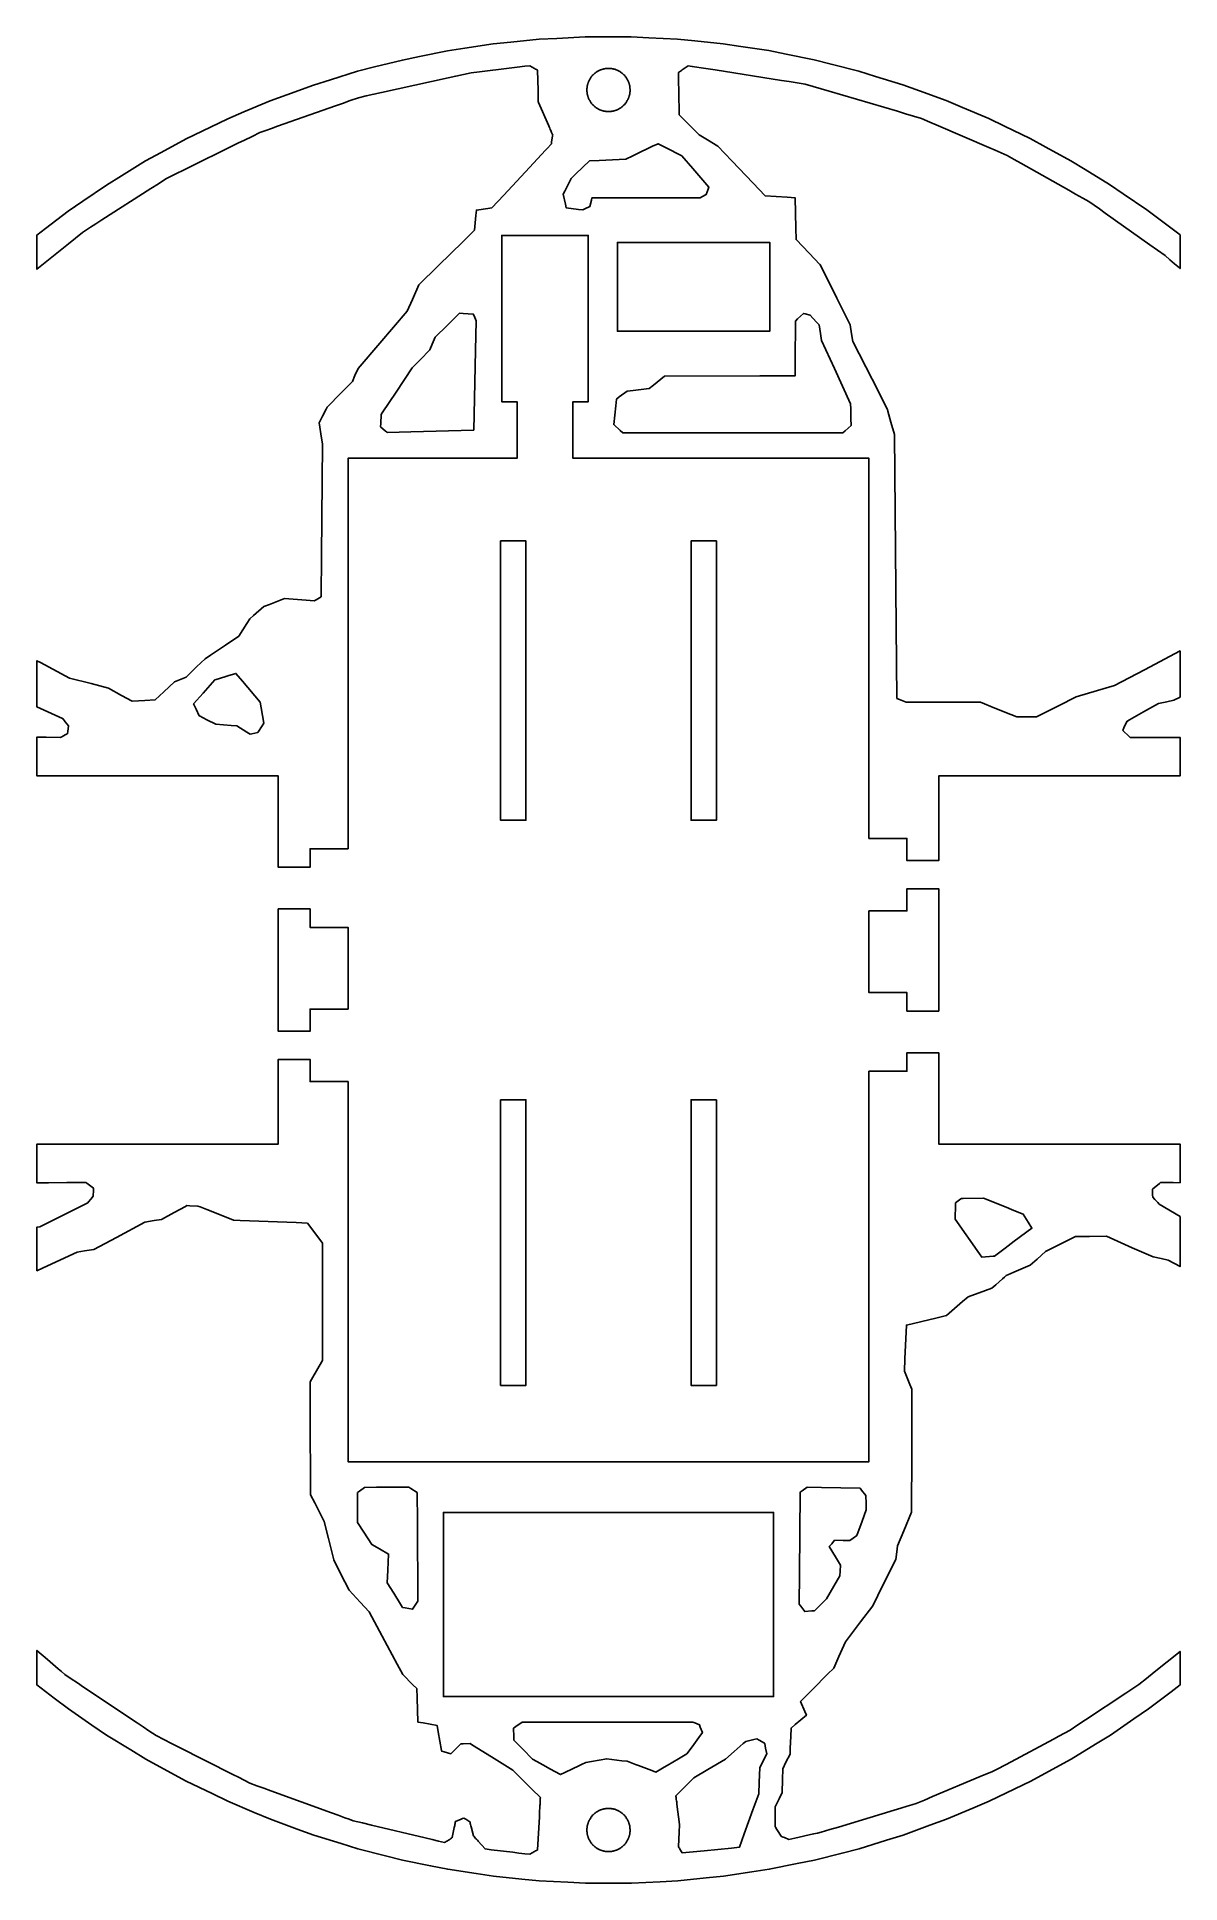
# Model space of a CAD drawing. Header units: millimetres. Extents: x -45 to 45, y -73 to 73.
import ezdxf

# ---------------------------------------------------------------- set-up
doc = ezdxf.new("R2010")
doc.units = ezdxf.units.MM
doc.layers.add('upper', color=7, linetype='Continuous')

msp = doc.modelspace()

# ---------------------------------------------------------------- linework, layer by layer
at = {"layer": 'upper'}
for points in [[(-36.44, 62.91), (-35.22, 63.58), (-33.25, 64.65), (-32, 65.26), (-29.98, 66.23), (-28.7, 66.77), (-26.63, 67.65), (-25.33, 68.12), (-23.22, 68.89), (-21.9, 69.3), (-19.75, 69.97), (-18.41, 70.31), (-16.23, 70.86), (-14.87, 71.14), (-12.67, 71.59), (-11.3, 71.8), (-9.08, 72.13), (-7.7, 72.27), (-5.47, 72.49), (-4.08, 72.56), (-1.84, 72.68), (-0.45, 72.68), (1.79, 72.68), (3.18, 72.61), (5.42, 72.5), (6.8, 72.36), (9.03, 72.14), (10.41, 71.93), (12.63, 71.6), (13.99, 71.32), (16.19, 70.88), (17.53, 70.53), (19.71, 69.98), (21.03, 69.57), (23.18, 68.91), (24.48, 68.43), (26.59, 67.66), (27.87, 67.12), (29.94, 66.25), (31.19, 65.65), (33.21, 64.67), (34.43, 64.01), (36.4, 62.93), (37.52, 62.25), (39.44, 61.07), (40.53, 60.33), (42.38, 59.07), (43.44, 58.28), (45, 57.09), (45, 54.44), (44.95, 54.49), (44.56, 54.82), (44.2, 55.14), (43.83, 55.46), (43.22, 55.89), (42.62, 56.32), (39.1, 58.81), (38.66, 59.13), (38.24, 59.42), (37.82, 59.72), (37.35, 59.99), (37.06, 60.15), (36.77, 60.31), (36.23, 60.62), (32.47, 62.73), (31.94, 63.03), (31.39, 63.34), (30.92, 63.54), (30.45, 63.75), (29.95, 63.96), (25.99, 65.67), (25.31, 65.96), (24.63, 66.26), (24, 66.45), (23.38, 66.63), (22.76, 66.82), (17.36, 68.42), (16.74, 68.6), (16.12, 68.78), (15.49, 68.97), (14.85, 69.07), (14.23, 69.17), (13.62, 69.26), (8.41, 70.08), (7.85, 70.16), (7.29, 70.25), (6.95, 70.3), (6.6, 70.36), (6.26, 70.41), (5.81, 70.09), (5.74, 70.03), (5.66, 69.98), (5.59, 69.93), (5.55, 69.9), (5.51, 69.87), (5.55, 67.72), (5.55, 67.62), (5.55, 67.52), (5.56, 67.42), (5.56, 67.33), (5.56, 67.24), (5.56, 67.15), (5.56, 67.07), (5.56, 66.98), (5.57, 66.9), (5.57, 66.81), (5.57, 66.73), (5.57, 66.65), (5.57, 66.6), (5.57, 66.54), (6.19, 65.92), (6.42, 65.69), (6.63, 65.48), (7.14, 64.96), (7.79, 64.57), (8.6, 64.08), (9.72, 62.91), (11.38, 61.17), (12.33, 60.17), (14.06, 60.05), (14.7, 60), (14.75, 57.61), (14.77, 56.72), (15.8, 55.64), (16.65, 54.77), (16.66, 54.75), (17.97, 52.12), (19.02, 50.02), (19.14, 49.29), (19.23, 48.7), (20.75, 45.72), (21.96, 43.34), (21.99, 43.22), (22.24, 42.35), (22.51, 41.38), (22.66, 26.23), (22.71, 20.6), (22.91, 20.52), (23.43, 20.3), (25.75, 20.3), (28.37, 20.29), (29.3, 20.29), (30.41, 19.84), (31.68, 19.34), (32.16, 19.15), (33.28, 19.15), (33.69, 19.15), (34.02, 19.31), (35.42, 20.01), (36.83, 20.71), (38.5, 21.21), (39.84, 21.61), (42.19, 22.85), (45, 24.33), (45, 20.7), (44.51, 20.45), (43.97, 20.33), (43.3, 20.19), (42.12, 19.53), (41.01, 18.91), (40.8, 18.79), (40.58, 18.27), (40.5, 18.08), (40.98, 17.6), (41.06, 17.52), (42.53, 17.53), (43.99, 17.53), (44.97, 17.53), (45, 17.53), (45, 14.49), (34.63, 14.49), (26, 14.49), (26, 12.26), (26, 11.97), (26, 11.61), (26, 9.66), (26, 9.33), (26, 8.97), (26, 8.6), (26, 8.32), (26, 8.03), (26, 7.99), (26, 7.83), (24.27, 7.83), (23.5, 7.83), (23.5, 7.9), (23.5, 7.91), (23.5, 8.01), (23.5, 8.03), (23.5, 8.14), (23.5, 8.17), (23.5, 8.27), (23.5, 8.33), (23.5, 8.42), (23.5, 8.51), (23.5, 8.6), (23.5, 8.72), (23.5, 8.79), (23.5, 8.96), (23.5, 9.02), (23.5, 9.25), (23.5, 9.29), (23.5, 9.57), (23.16, 9.57), (20.5, 9.57), (20.5, 10.04), (20.5, 10.52), (20.5, 37.15), (20.5, 39.5), (2.21, 39.5), (-2.8, 39.5), (-2.8, 42.99), (-2.8, 43.95), (-2.54, 43.95), (-1.6, 43.95), (-1.6, 53.5), (-1.6, 57.05), (-6.56, 57.05), (-8.4, 57.05), (-8.4, 53.5), (-8.4, 43.95), (-7.46, 43.95), (-7.2, 43.95), (-7.2, 42.99), (-7.2, 39.5), (-10.06, 39.5), (-20.5, 39.5), (-20.5, 37.15), (-20.5, 12.8), (-20.5, 12.42), (-20.5, 12.01), (-20.5, 11.56), (-20.5, 11.08), (-20.5, 10.55), (-20.5, 9.99), (-20.5, 8.84), (-20.5, 8.8), (-20.5, 8.76), (-23.39, 8.76), (-23.5, 8.76), (-23.5, 7.8), (-23.5, 7.3), (-25.87, 7.3), (-26, 7.3), (-26, 7.33), (-26, 7.77), (-26, 8.42), (-26, 9.19), (-26, 9.77), (-26, 14.49), (-34.63, 14.49), (-45, 14.49), (-45, 17.55), (-44.27, 17.54), (-43.18, 17.51), (-43.1, 17.55), (-42.92, 17.65), (-42.77, 17.73), (-42.67, 17.79), (-42.58, 17.83), (-42.56, 17.99), (-42.51, 18.43), (-42.77, 18.75), (-42.97, 19.01), (-42.98, 19.01), (-45, 19.93), (-45, 23.56), (-44.73, 23.42), (-42.43, 22.2), (-40.73, 21.76), (-39.37, 21.41), (-38.33, 20.83), (-37.51, 20.37), (-36.5, 20.43), (-35.69, 20.49), (-35.02, 21.12), (-34.18, 21.91), (-33.77, 22.07), (-33.26, 22.28), (-32.43, 23.07), (-31.76, 23.71), (-31.34, 23.99), (-30.15, 24.79), (-29.1, 25.5), (-28.47, 26.49), (-28.23, 26.86), (-27.94, 27.12), (-27.13, 27.83), (-26.69, 28), (-25.5, 28.45), (-23.79, 28.33), (-23.16, 28.28), (-23.01, 28.37), (-22.62, 28.6), (-22.59, 31.86), (-22.51, 40.63), (-22.59, 41.08), (-22.79, 42.3), (-22.52, 42.81), (-22.24, 43.36), (-22.15, 43.53), (-21.04, 44.66), (-20.15, 45.56), (-19.96, 46.01), (-19.72, 46.56), (-18, 48.57), (-15.85, 51.09), (-15.44, 52.01), (-14.93, 53.15), (-13.4, 54.66), (-11.44, 56.58), (-10.54, 57.47), (-10.44, 58.62), (-10.4, 59.05), (-9.51, 59.18), (-9.18, 59.23), (-8.25, 60.22), (-6.22, 62.4), (-4.96, 63.75), (-4.83, 63.89), (-4.5, 64.25), (-4.48, 64.33), (-4.48, 64.38), (-4.4, 64.89), (-4.39, 64.95), (-4.41, 65), (-4.44, 65.05), (-4.48, 65.14), (-4.51, 65.23), (-4.55, 65.31), (-4.59, 65.4), (-4.63, 65.49), (-4.67, 65.59), (-4.71, 65.68), (-5.52, 67.52), (-5.53, 67.6), (-5.53, 67.67), (-5.53, 67.74), (-5.53, 67.82), (-5.53, 67.89), (-5.53, 67.97), (-5.54, 68.04), (-5.54, 68.12), (-5.54, 68.2), (-5.54, 68.28), (-5.54, 68.37), (-5.55, 68.45), (-5.58, 70.06), (-5.66, 70.1), (-5.75, 70.15), (-5.83, 70.2), (-6.2, 70.41), (-6.59, 70.37), (-7.2, 70.29), (-7.81, 70.22), (-10.15, 69.94), (-10.8, 69.86), (-11.41, 69.72), (-12.02, 69.59), (-12.62, 69.46), (-17.87, 68.3), (-18.47, 68.16), (-19.08, 68.03), (-19.69, 67.89), (-20.33, 67.67), (-20.95, 67.44), (-21.5, 67.25), (-26.05, 65.64), (-26.52, 65.47), (-26.98, 65.31), (-27.45, 65.14), (-28.06, 64.84), (-28.65, 64.55), (-29.17, 64.3), (-33.5, 62.17), (-33.95, 61.95), (-34.39, 61.73), (-34.84, 61.51), (-35.44, 61.12), (-36.03, 60.74), (-39.88, 58.28), (-40.35, 57.97), (-40.79, 57.69), (-41.1, 57.49), (-41.41, 57.29), (-41.96, 56.84), (-42.51, 56.4), (-45, 54.38), (-45, 57.08), (-44.32, 57.6), (-42.53, 58.96), (-41.39, 59.74), (-39.53, 61.01), (-38.35, 61.74), (-36.44, 62.91)], [(-1.64, 68.95), (-1.65, 68.92), (-1.66, 68.87), (-1.67, 68.84), (-1.67, 68.8), (-1.68, 68.75), (-1.69, 68.7), (-1.69, 68.67), (-1.7, 68.62), (-1.7, 68.58), (-1.7, 68.54), (-1.7, 68.5), (-1.7, 68.45), (-1.7, 68.42), (-1.7, 68.38), (-1.69, 68.33), (-1.69, 68.3), (-1.68, 68.25), (-1.67, 68.2), (-1.67, 68.16), (-1.66, 68.11), (-1.65, 68.08), (-1.63, 68.03), (-1.62, 68), (-1.61, 67.97), (-1.6, 67.92), (-1.58, 67.87), (-1.57, 67.84), (-1.55, 67.79), (-1.53, 67.76), (-1.51, 67.72), (-1.49, 67.69), (-1.48, 67.66), (-1.45, 67.61), (-1.42, 67.57), (-1.4, 67.54), (-1.38, 67.51), (-1.36, 67.47), (-1.32, 67.43), (-1.3, 67.41), (-1.27, 67.37), (-1.25, 67.34), (-1.22, 67.32), (-1.19, 67.28), (-1.15, 67.25), (-1.12, 67.23), (-1.09, 67.19), (-1.06, 67.17), (-1.02, 67.14), (-0.99, 67.12), (-0.96, 67.1), (-0.92, 67.07), (-0.88, 67.05), (-0.85, 67.03), (-0.81, 67), (-0.78, 66.99), (-0.73, 66.97), (-0.7, 66.95), (-0.65, 66.93), (-0.62, 66.92), (-0.59, 66.91), (-0.54, 66.89), (-0.51, 66.88), (-0.46, 66.86), (-0.41, 66.85), (-0.38, 66.84), (-0.33, 66.83), (-0.3, 66.83), (-0.25, 66.82), (-0.21, 66.81), (-0.16, 66.81), (-0.13, 66.8), (-0.09, 66.8), (-0.04, 66.8), (-0.01, 66.8), (0.04, 66.8), (0.09, 66.8), (0.13, 66.8), (0.18, 66.81), (0.21, 66.81), (0.26, 66.82), (0.3, 66.83), (0.34, 66.84), (0.38, 66.84), (0.43, 66.85), (0.46, 66.86), (0.51, 66.88), (0.54, 66.89), (0.59, 66.91), (0.62, 66.92), (0.67, 66.94), (0.7, 66.95), (0.73, 66.97), (0.78, 66.99), (0.82, 67.01), (0.85, 67.03), (0.89, 67.05), (0.92, 67.07), (0.96, 67.1), (0.99, 67.12), (1.02, 67.14), (1.06, 67.17), (1.09, 67.19), (1.12, 67.23), (1.16, 67.26), (1.19, 67.28), (1.22, 67.32), (1.25, 67.34), (1.28, 67.38), (1.3, 67.41), (1.33, 67.45), (1.36, 67.47), (1.38, 67.51), (1.4, 67.54), (1.43, 67.58), (1.45, 67.61), (1.48, 67.66), (1.49, 67.69), (1.52, 67.73), (1.53, 67.76), (1.55, 67.81), (1.57, 67.84), (1.58, 67.89), (1.6, 67.92), (1.61, 67.95), (1.62, 68), (1.63, 68.03), (1.65, 68.08), (1.66, 68.13), (1.67, 68.16), (1.67, 68.2), (1.68, 68.25), (1.69, 68.3), (1.69, 68.33), (1.7, 68.38), (1.7, 68.42), (1.7, 68.46), (1.7, 68.5), (1.7, 68.55), (1.7, 68.58), (1.69, 68.63), (1.69, 68.67), (1.69, 68.7), (1.68, 68.75), (1.67, 68.8), (1.67, 68.84), (1.66, 68.89), (1.65, 68.92), (1.64, 68.95), (1.62, 69), (1.61, 69.05), (1.6, 69.08), (1.58, 69.13), (1.57, 69.16), (1.55, 69.19), (1.53, 69.24), (1.51, 69.28), (1.49, 69.31), (1.47, 69.36), (1.45, 69.39), (1.43, 69.42), (1.4, 69.46), (1.38, 69.5), (1.36, 69.53), (1.32, 69.57), (1.3, 69.59), (1.28, 69.62), (1.25, 69.66), (1.21, 69.69), (1.19, 69.72), (1.15, 69.75), (1.12, 69.77), (1.09, 69.81), (1.06, 69.83), (1.02, 69.86), (0.99, 69.88), (0.95, 69.91), (0.92, 69.93), (0.88, 69.95), (0.85, 69.97), (0.81, 70), (0.78, 70.01), (0.73, 70.03), (0.7, 70.05), (0.65, 70.07), (0.62, 70.08), (0.59, 70.09), (0.54, 70.11), (0.49, 70.13), (0.46, 70.14), (0.41, 70.15), (0.38, 70.16), (0.33, 70.17), (0.3, 70.17), (0.26, 70.18), (0.21, 70.19), (0.16, 70.19), (0.13, 70.2), (0.09, 70.2), (0.04, 70.2), (-0.01, 70.2), (-0.04, 70.2), (-0.09, 70.2), (-0.13, 70.2), (-0.18, 70.19), (-0.21, 70.19), (-0.26, 70.18), (-0.3, 70.17), (-0.34, 70.16), (-0.38, 70.16), (-0.41, 70.15), (-0.46, 70.14), (-0.51, 70.12), (-0.54, 70.11), (-0.59, 70.09), (-0.62, 70.08), (-0.67, 70.06), (-0.7, 70.05), (-0.73, 70.03), (-0.78, 70.01), (-0.81, 70), (-0.85, 69.97), (-0.88, 69.95), (-0.92, 69.93), (-0.96, 69.9), (-0.99, 69.88), (-1.02, 69.86), (-1.06, 69.83), (-1.1, 69.8), (-1.12, 69.77), (-1.16, 69.74), (-1.19, 69.72), (-1.21, 69.69), (-1.25, 69.66), (-1.28, 69.62), (-1.3, 69.59), (-1.33, 69.55), (-1.36, 69.53), (-1.38, 69.49), (-1.4, 69.46), (-1.43, 69.42), (-1.45, 69.39), (-1.48, 69.34), (-1.49, 69.31), (-1.52, 69.27), (-1.53, 69.24), (-1.55, 69.19), (-1.57, 69.16), (-1.58, 69.11), (-1.6, 69.08), (-1.61, 69.03), (-1.62, 69), (-1.64, 68.95)], [(5, 63.71), (4.64, 63.89), (3.9, 64.27), (3.47, 64.07), (2.12, 63.42), (1.91, 63.32), (1.36, 63.06), (-0.73, 62.96), (-1.5, 62.92), (-2.56, 61.9), (-2.95, 61.52), (-2.97, 61.48), (-3.18, 61.07), (-3.45, 60.53), (-3.57, 60.31), (-3.39, 59.51), (-3.33, 59.21), (-2.37, 59.1), (-2.02, 59.06), (-1.87, 59.13), (-1.46, 59.33), (-1.34, 59.82), (-1.3, 60), (4.91, 60.01), (7.21, 60.01), (7.34, 60.08), (7.69, 60.26), (7.84, 60.7), (7.89, 60.86), (7.58, 61.22), (6.63, 62.32), (5.77, 63.32), (5.25, 63.59), (5, 63.71)], [(12.7, 54.4), (12.7, 56.5), (4.3, 56.5), (0.7, 56.5), (0.7, 54.4), (0.7, 49.5), (4.3, 49.5), (12.7, 49.5), (12.7, 54.4)], [(-12.71, 49.96), (-13.64, 49.05), (-13.88, 48.5), (-14.07, 48.05), (-14.84, 47.26), (-15.47, 46.62), (-16.73, 44.72), (-17.81, 43.09), (-17.89, 42.95), (-17.93, 42.25), (-17.94, 41.99), (-17.55, 41.65), (-17.4, 41.52), (-15.56, 41.58), (-10.61, 41.72), (-10.46, 47.99), (-10.41, 50.32), (-10.58, 50.72), (-10.65, 50.86), (-11.43, 50.91), (-11.72, 50.92), (-11.86, 50.79), (-12.71, 49.96)], [(1.93, 44.85), (1.46, 44.79), (0.85, 44.34), (0.63, 44.17), (0.57, 43.62), (0.41, 42.15), (0.93, 41.68), (1.12, 41.51), (13.76, 41.51), (18.46, 41.51), (18.63, 41.67), (19.1, 42.09), (19.09, 42.63), (19.07, 43.39), (19.06, 43.78), (17.8, 46.56), (16.78, 48.78), (16.69, 49.32), (16.58, 50), (16.41, 50.19), (16.1, 50.53), (15.88, 50.77), (15.48, 50.88), (15.34, 50.91), (14.88, 50.47), (14.72, 50.3), (14.7, 47.16), (14.7, 46), (11.91, 45.99), (4.4, 45.96), (3.53, 45.25), (3.2, 44.99), (1.93, 44.85)], [(-7.22, 11), (-8.5, 11), (-8.5, 25.04), (-8.5, 33), (-7.22, 33), (-6.5, 33), (-6.5, 16.96), (-6.5, 11), (-7.22, 11)], [(8.5, 25.04), (8.5, 11), (7.22, 11), (6.5, 11), (6.5, 16.96), (6.5, 33), (7.22, 33), (8.5, 33), (8.5, 25.04)], [(-28.48, 17.94), (-28.22, 17.78), (-28.07, 17.81), (-27.62, 17.91), (-27.27, 18.45), (-27.14, 18.64), (-27.35, 19.85), (-27.43, 20.3), (-28.82, 21.95), (-29.33, 22.56), (-29.98, 22.37), (-30.71, 22.15), (-30.99, 22.07), (-31.92, 21.01), (-32.67, 20.16), (-32.47, 19.74), (-32.22, 19.22), (-32.2, 19.22), (-31.62, 18.92), (-30.91, 18.57), (-29.72, 18.47), (-29.27, 18.43), (-28.48, 17.94)], [(20.5, 3.54), (20.5, 3.63), (20.5, 3.73), (20.5, 3.86), (20.5, 3.87), (20.84, 3.87), (23.5, 3.87), (23.5, 4.19), (23.5, 4.23), (23.5, 4.48), (23.5, 4.55), (23.5, 4.72), (23.5, 4.81), (23.5, 4.93), (23.5, 5.03), (23.5, 5.11), (23.5, 5.22), (23.5, 5.27), (23.5, 5.38), (23.5, 5.41), (23.5, 5.52), (23.5, 5.53), (23.5, 5.61), (25.23, 5.61), (26, 5.61), (26, 5.52), (26, 5.4), (26, 5.29), (26, 5.18), (26, 5.07), (26, 4.97), (26, 4.88), (26, 4.79), (26, 4.71), (26, 4.63), (26, 4.56), (26, 4.5), (26, 4.44), (26, 4.39), (26, 4.34), (26, 4.29), (26, 4.25), (26, 4.22), (26, -3.02), (26, -3.15), (26, -3.3), (26, -3.46), (26, -3.88), (26, -3.92), (26, -3.97), (26, -4.02), (23.63, -4.02), (23.5, -4.02), (23.5, -3.52), (23.5, -2.56), (23.39, -2.56), (20.5, -2.56), (20.5, -2.55), (20.5, 3.46), (20.5, 3.54)], [(-23.5, -4.42), (-23.5, -4.48), (-23.5, -4.65), (-23.5, -4.72), (-23.5, -4.84), (-23.5, -4.93), (-23.5, -5.02), (-23.5, -5.11), (-23.5, -5.17), (-23.5, -5.27), (-23.5, -5.3), (-23.5, -5.41), (-23.5, -5.43), (-23.5, -5.53), (-23.5, -5.54), (-23.5, -5.61), (-25.23, -5.61), (-26, -5.61), (-26, -5.52), (-26, -5.4), (-26, -5.29), (-26, -5.18), (-26, -5.07), (-26, -4.97), (-26, -4.88), (-26, -4.79), (-26, -4.71), (-26, -4.63), (-26, -4.56), (-26, -4.5), (-26, -4.44), (-26, -4.39), (-26, -4.34), (-26, -4.29), (-26, -4.25), (-26, -4.22), (-26, 3.02), (-26, 3.15), (-26, 3.3), (-26, 3.46), (-26, 3.88), (-26, 3.92), (-26, 3.97), (-26, 4.02), (-23.63, 4.02), (-23.5, 4.02), (-23.5, 3.38), (-23.5, 2.56), (-20.61, 2.56), (-20.5, 2.56), (-20.5, 2.55), (-20.5, -3.46), (-20.5, -3.54), (-20.5, -3.63), (-20.5, -3.73), (-20.5, -3.86), (-20.5, -3.87), (-23.16, -3.87), (-23.5, -3.87), (-23.5, -4.15), (-23.5, -4.19), (-23.5, -4.42)], [(44.31, -57.61), (42.52, -58.97), (41.37, -59.75), (39.52, -61.02), (38.34, -61.74), (36.42, -62.92), (35.21, -63.58), (33.24, -64.66), (31.98, -65.26), (29.96, -66.24), (28.68, -66.78), (26.62, -67.65), (25.31, -68.13), (23.2, -68.9), (21.88, -69.31), (19.73, -69.97), (18.39, -70.31), (16.21, -70.87), (14.85, -71.14), (12.65, -71.59), (11.28, -71.8), (9.06, -72.13), (7.68, -72.27), (5.45, -72.5), (4.06, -72.57), (1.82, -72.68), (0.43, -72.68), (-1.82, -72.68), (-3.2, -72.61), (-5.45, -72.5), (-6.83, -72.36), (-9.06, -72.13), (-10.43, -71.93), (-12.65, -71.59), (-14.01, -71.31), (-16.21, -70.87), (-17.56, -70.53), (-19.73, -69.97), (-21.06, -69.56), (-23.2, -68.9), (-24.51, -68.42), (-26.62, -67.65), (-27.9, -67.11), (-29.96, -66.24), (-31.21, -65.63), (-33.24, -64.66), (-34.45, -63.99), (-36.42, -62.92), (-37.61, -62.19), (-39.52, -61.02), (-40.67, -60.24), (-42.52, -58.97), (-43.63, -58.13), (-45, -57.08), (-45, -54.36), (-44.17, -55.08), (-43.75, -55.44), (-43.34, -55.8), (-43.07, -56.03), (-42.81, -56.26), (-42.31, -56.59), (-41.81, -56.92), (-41.34, -57.24), (-37.1, -60.07), (-36.64, -60.38), (-36.18, -60.68), (-35.89, -60.88), (-35.6, -61.07), (-35, -61.38), (-34.4, -61.68), (-33.89, -61.94), (-29.58, -64.13), (-29.13, -64.35), (-28.69, -64.58), (-28.25, -64.8), (-27.68, -65.01), (-27.13, -65.21), (-26.59, -65.41), (-21.8, -67.15), (-21.28, -67.34), (-20.75, -67.53), (-20.43, -67.65), (-20.11, -67.77), (-19.38, -67.94), (-18.66, -68.12), (-14.43, -69.12), (-13.88, -69.25), (-13.39, -69.37), (-12.9, -69.49), (-12.55, -69.27), (-12.47, -69.22), (-12.4, -69.17), (-12.35, -69.14), (-12.3, -69.1), (-12.14, -68.31), (-12.12, -68.23), (-12.11, -68.15), (-12.09, -68.07), (-12.07, -67.98), (-12.06, -67.9), (-12.04, -67.82), (-11.6, -67.65), (-11.49, -67.6), (-11.38, -67.56), (-11.23, -67.65), (-10.91, -67.85), (-10.9, -67.92), (-10.88, -67.98), (-10.86, -68.07), (-10.84, -68.16), (-10.82, -68.25), (-10.64, -68.95), (-10.58, -69.02), (-10.52, -69.09), (-10.46, -69.16), (-10.39, -69.23), (-10.32, -69.31), (-10.26, -69.39), (-9.72, -69.99), (-9.23, -70.05), (-7.52, -70.25), (-7.05, -70.31), (-6.59, -70.37), (-6.2, -70.41), (-5.83, -70.2), (-5.75, -70.15), (-5.66, -70.1), (-5.58, -70.06), (-5.44, -67.46), (-5.44, -67.34), (-5.43, -67.24), (-5.43, -67.13), (-5.42, -67.03), (-5.42, -66.94), (-5.41, -66.84), (-5.41, -66.75), (-5.4, -66.66), (-5.4, -66.57), (-5.39, -66.49), (-5.39, -66.4), (-5.38, -66.32), (-5.38, -66.24), (-5.37, -66.15), (-5.37, -66.07), (-5.37, -66.01), (-5.36, -65.95), (-6.03, -65.29), (-6.28, -65.04), (-7.03, -64.29), (-7.54, -63.78), (-9.21, -62.74), (-10.71, -61.81), (-10.9, -61.69), (-11.43, -61.71), (-11.63, -61.72), (-11.79, -61.88), (-12.35, -62.45), (-12.4, -62.5), (-12.94, -62.34), (-13.13, -62.29), (-13.14, -62.24), (-13.4, -60.77), (-13.49, -60.27), (-14.59, -60.07), (-15, -60), (-15.07, -58.08), (-15.1, -57.37), (-15.4, -57.07), (-16.2, -56.25), (-16.63, -55.44), (-17.81, -53.24), (-18.84, -51.31), (-19.55, -50.56), (-20.43, -49.62), (-21.1, -48.29), (-21.63, -47.22), (-22.05, -45.55), (-22.38, -44.22), (-22.65, -43.68), (-23.13, -42.73), (-23.45, -42.1), (-23.48, -35.61), (-23.5, -33.2), (-22.78, -31.97), (-22.51, -31.52), (-22.51, -30.36), (-22.51, -25.48), (-22.51, -25.07), (-22.51, -22.73), (-22.51, -22.29), (-23.6, -20.85), (-23.71, -20.72), (-24.59, -20.68), (-29, -20.51), (-29.53, -20.49), (-31.02, -19.89), (-31.63, -19.64), (-32.15, -19.43), (-32.32, -19.37), (-32.97, -19.35), (-33.21, -19.34), (-33.31, -19.4), (-34.19, -19.88), (-35.18, -20.42), (-35.78, -20.52), (-36.51, -20.64), (-38.74, -21.84), (-40.53, -22.8), (-41.25, -22.91), (-41.83, -23), (-44.52, -24.23), (-45, -24.46), (-45, -21.03), (-44.77, -21), (-42.68, -19.95), (-41, -19.11), (-40.94, -19.05), (-40.75, -18.82), (-40.56, -18.6), (-40.55, -18.13), (-40.55, -17.96), (-40.96, -17.65), (-41.06, -17.57), (-41.15, -17.51), (-42.64, -17.53), (-44.09, -17.54), (-45, -17.55), (-45, -14.49), (-33.14, -14.49), (-26, -14.49), (-26, -12.85), (-26, -12.64), (-26, -12.37), (-26, -12.04), (-26, -9.74), (-26, -9.4), (-26, -9.02), (-26, -8.62), (-26, -8.33), (-26, -8.14), (-26, -7.96), (-26, -7.83), (-24.27, -7.83), (-23.5, -7.83), (-23.5, -7.9), (-23.5, -7.91), (-23.5, -7.92), (-23.5, -8.03), (-23.5, -8.06), (-23.5, -8.17), (-23.5, -8.22), (-23.5, -8.33), (-23.5, -8.41), (-23.5, -8.51), (-23.5, -8.63), (-23.5, -8.72), (-23.5, -8.89), (-23.5, -8.96), (-23.5, -9.21), (-23.5, -9.25), (-23.5, -9.57), (-20.84, -9.57), (-20.5, -9.57), (-20.5, -9.68), (-20.5, -10.53), (-20.5, -11.15), (-20.5, -11.64), (-20.5, -12.02), (-20.5, -12.32), (-20.5, -12.57), (-20.5, -12.78), (-20.5, -12.95), (-20.5, -13.09), (-20.5, -13.22), (-20.5, -13.32), (-20.5, -13.41), (-20.5, -14.49), (-20.5, -16.33), (-20.5, -16.45), (-20.5, -25.07), (-20.5, -25.48), (-20.5, -26.08), (-20.5, -37.33), (-20.5, -39.5), (-15.29, -39.5), (13.5, -39.5), (15.29, -39.5), (20.5, -39.5), (20.5, -37.33), (20.5, -26.08), (20.5, -23.22), (20.5, -14.49), (20.5, -12.06), (20.5, -11.8), (20.5, -11.47), (20.5, -11.06), (20.5, -10.52), (20.5, -9.8), (20.5, -8.8), (20.5, -8.76), (20.61, -8.76), (23.5, -8.76), (23.5, -7.94), (23.5, -7.3), (23.63, -7.3), (26, -7.3), (26, -7.33), (26, -7.75), (26, -8.31), (26, -9.03), (26, -9.58), (26, -14.49), (33.14, -14.49), (45, -14.49), (45, -17.54), (44.46, -17.53), (43.46, -17.51), (43.37, -17.59), (42.82, -18.05), (42.84, -18.5), (42.85, -18.66), (43.02, -18.85), (43.24, -19.1), (43.35, -19.22), (45, -20.2), (45, -24.14), (44.05, -23.62), (43.52, -23.51), (42.87, -23.38), (41.24, -22.66), (39.22, -21.75), (37.86, -21.77), (36.77, -21.78), (35.72, -22.3), (34.41, -22.94), (33.74, -23.55), (33.19, -24.03), (31.91, -24.58), (31.45, -24.78), (31.3, -24.84), (31.17, -24.96), (31.03, -25.09), (30.49, -25.57), (30.19, -25.84), (29.69, -26.02), (28.32, -26.51), (27.86, -26.9), (26.62, -27.98), (25.76, -28.19), (23.45, -28.75), (23.34, -31.39), (23.3, -32.37), (23.73, -33.41), (23.89, -33.8), (23.87, -38.95), (23.85, -43.25), (23.85, -43.47), (23.24, -44.95), (22.75, -46.13), (22.69, -46.6), (22.61, -47.2), (21.61, -49.22), (20.81, -50.85), (19.85, -52.11), (18.65, -53.68), (18.14, -54.83), (17.73, -55.75), (17.25, -56.24), (16.09, -57.41), (15.12, -58.38), (15.46, -59.17), (15.58, -59.46), (14.7, -60.2), (14.37, -60.48), (14.35, -61.13), (14.31, -62.05), (14.29, -62.54), (13.97, -63.17), (13.72, -63.68), (13.71, -64.51), (13.68, -65.55), (13.44, -66.05), (13.13, -66.67), (13.12, -67.33), (13.12, -68.02), (13.12, -68.23), (13.14, -68.27), (13.17, -68.31), (13.21, -68.38), (13.26, -68.46), (13.31, -68.53), (13.59, -68.99), (13.68, -69.03), (13.76, -69.06), (13.85, -69.1), (14.19, -69.24), (14.68, -69.14), (16.15, -68.81), (16.45, -68.74), (16.75, -68.68), (17.43, -68.47), (18.11, -68.27), (22.48, -66.94), (23.02, -66.78), (23.52, -66.62), (23.87, -66.52), (24.23, -66.41), (24.87, -66.14), (25.52, -65.86), (29.25, -64.29), (29.72, -64.09), (30.17, -63.91), (30.61, -63.72), (31.26, -63.37), (31.69, -63.14), (35.03, -61.34), (35.45, -61.11), (35.9, -60.87), (36.34, -60.63), (36.96, -60.23), (37.56, -59.82), (40.72, -57.73), (41.12, -57.46), (41.44, -57.25), (41.76, -57.04), (42.35, -56.56), (42.95, -56.08), (45, -54.44), (45, -57.08), (44.31, -57.61)], [(-8.5, -11), (-7.22, -11), (-6.5, -11), (-6.5, -27.41), (-6.5, -33.5), (-7.22, -33.5), (-8.5, -33.5), (-8.5, -19.14), (-8.5, -11)], [(8.5, -11), (8.5, -19.14), (8.5, -33.5), (7.22, -33.5), (6.5, -33.5), (6.5, -27.41), (6.5, -11), (7.22, -11), (8.5, -11)], [(30.29, -23.33), (30.37, -23.32), (30.39, -23.31), (31.24, -22.68), (31.94, -22.15), (33.33, -21.12), (33.03, -20.63), (32.65, -20.02), (31.78, -19.67), (31.5, -19.55), (30, -18.94), (29.52, -18.75), (27.92, -18.77), (27.77, -18.78), (27.73, -18.81), (27.31, -19.13), (27.31, -19.24), (27.29, -20.41), (29.21, -23.13), (29.39, -23.39), (30.29, -23.33)], [(-17.43, -49.05), (-16.91, -49.86), (-16.37, -50.72), (-16.21, -50.97), (-16, -51.01), (-15.43, -51.12), (-15.12, -50.65), (-15.01, -50.47), (-15.05, -44.24), (-15.07, -41.93), (-15.55, -41.62), (-15.73, -41.51), (-18.26, -41.51), (-19.2, -41.52), (-19.61, -41.82), (-19.76, -41.93), (-19.77, -42.58), (-19.77, -43.62), (-19.77, -44.28), (-19.26, -45.06), (-18.62, -46.03), (-18.04, -46.36), (-17.32, -46.77), (-17.38, -48.03), (-17.43, -49.05)], [(15.65, -41.51), (15.24, -41.79), (15.09, -41.89), (15.03, -48.32), (15.01, -50.71), (15.13, -50.87), (15.45, -51.3), (16.02, -51.25), (16.23, -51.23), (16.38, -51.08), (16.79, -50.67), (17.16, -50.31), (17.74, -49.3), (18.2, -48.49), (18.23, -48.11), (18.26, -47.64), (17.87, -46.99), (17.38, -46.19), (17.57, -45.97), (17.8, -45.69), (18.47, -45.7), (19.01, -45.7), (19.25, -45.53), (19.56, -45.3), (19.96, -44.19), (20.29, -43.29), (20.29, -43.29), (20.28, -42.79), (20.26, -42.17), (19.93, -41.75), (19.81, -41.59), (16.78, -41.53), (15.65, -41.51)], [(-10.02, -43.5), (-13, -43.5), (-13, -47.43), (-13, -58), (-5.96, -58), (13, -58), (13, -47.43), (13, -43.5), (10.02, -43.5), (-8.23, -43.5), (-10.02, -43.5)], [(6.65, -60.01), (-3.16, -60.01), (-6.8, -60.01), (-7.3, -60.36), (-7.49, -60.49), (-7.45, -61.17), (-7.44, -61.43), (-7.4, -61.47), (-6.75, -62.13), (-5.99, -62.91), (-5.65, -63.1), (-4.93, -63.5), (-4.63, -63.67), (-3.79, -64.14), (-3.43, -63.97), (-2.28, -63.42), (-2.13, -63.35), (-1.78, -63.18), (-1.33, -63.1), (-0.14, -62.89), (1.04, -63.04), (1.48, -63.09), (2.12, -63.33), (2.36, -63.42), (3.4, -63.82), (3.72, -63.94), (4.38, -63.55), (4.61, -63.42), (5.51, -62.89), (6.18, -62.5), (6.58, -61.95), (7.12, -61.21), (7.4, -60.83), (7.23, -60.39), (7.17, -60.22), (6.79, -60.07), (6.65, -60.01)], [(5.34, -66.11), (5.36, -66.2), (5.37, -66.29), (5.38, -66.38), (5.39, -66.47), (5.59, -68.07), (5.59, -68.13), (5.59, -68.18), (5.58, -68.26), (5.58, -68.34), (5.57, -68.42), (5.57, -68.51), (5.56, -68.59), (5.56, -68.68), (5.5, -69.8), (5.54, -69.87), (5.58, -69.93), (5.62, -70), (5.81, -70.3), (6.38, -70.25), (6.96, -70.19), (7.54, -70.13), (9.69, -69.92), (10.31, -69.86), (10.69, -68.8), (11.37, -66.92), (11.84, -65.65), (11.87, -64.73), (11.92, -63.6), (12.16, -63.11), (12.46, -62.5), (12.37, -62.06), (12.3, -61.69), (12.29, -61.67), (11.86, -61.42), (11.69, -61.33), (11.45, -61.38), (10.8, -61.52), (10.59, -61.7), (9.89, -62.32), (9.21, -62.93), (7.82, -63.74), (6.72, -64.39), (6.3, -64.81), (6.13, -64.98), (5.88, -65.23), (5.31, -65.81), (5.31, -65.87), (5.32, -65.93), (5.33, -66.02), (5.34, -66.11)], [(-1.64, -68.05), (-1.65, -68.08), (-1.66, -68.13), (-1.67, -68.16), (-1.67, -68.2), (-1.68, -68.25), (-1.69, -68.3), (-1.69, -68.33), (-1.7, -68.38), (-1.7, -68.42), (-1.7, -68.46), (-1.7, -68.5), (-1.7, -68.55), (-1.7, -68.58), (-1.7, -68.62), (-1.69, -68.67), (-1.69, -68.7), (-1.68, -68.75), (-1.67, -68.8), (-1.67, -68.84), (-1.66, -68.89), (-1.65, -68.92), (-1.63, -68.97), (-1.62, -69), (-1.61, -69.03), (-1.6, -69.08), (-1.58, -69.13), (-1.57, -69.16), (-1.55, -69.21), (-1.53, -69.24), (-1.51, -69.28), (-1.49, -69.31), (-1.48, -69.34), (-1.45, -69.39), (-1.42, -69.43), (-1.4, -69.46), (-1.38, -69.49), (-1.36, -69.53), (-1.32, -69.57), (-1.3, -69.59), (-1.27, -69.63), (-1.25, -69.66), (-1.22, -69.68), (-1.19, -69.72), (-1.15, -69.75), (-1.12, -69.77), (-1.09, -69.81), (-1.06, -69.83), (-1.02, -69.86), (-0.99, -69.88), (-0.96, -69.9), (-0.92, -69.93), (-0.88, -69.95), (-0.85, -69.97), (-0.81, -70), (-0.78, -70.01), (-0.73, -70.03), (-0.7, -70.05), (-0.65, -70.07), (-0.62, -70.08), (-0.59, -70.09), (-0.54, -70.11), (-0.51, -70.12), (-0.46, -70.14), (-0.41, -70.15), (-0.38, -70.16), (-0.33, -70.17), (-0.3, -70.17), (-0.25, -70.18), (-0.21, -70.19), (-0.16, -70.19), (-0.13, -70.2), (-0.09, -70.2), (-0.04, -70.2), (-0.01, -70.2), (0.04, -70.2), (0.09, -70.2), (0.13, -70.2), (0.18, -70.19), (0.21, -70.19), (0.26, -70.18), (0.3, -70.17), (0.34, -70.16), (0.38, -70.16), (0.43, -70.15), (0.46, -70.14), (0.51, -70.12), (0.54, -70.11), (0.59, -70.09), (0.62, -70.08), (0.67, -70.06), (0.7, -70.05), (0.73, -70.03), (0.78, -70.01), (0.82, -69.99), (0.85, -69.97), (0.89, -69.95), (0.92, -69.93), (0.96, -69.9), (0.99, -69.88), (1.02, -69.86), (1.06, -69.83), (1.09, -69.81), (1.12, -69.77), (1.16, -69.74), (1.19, -69.72), (1.22, -69.68), (1.25, -69.66), (1.28, -69.62), (1.3, -69.59), (1.33, -69.55), (1.36, -69.53), (1.38, -69.49), (1.4, -69.46), (1.43, -69.42), (1.45, -69.39), (1.48, -69.34), (1.49, -69.31), (1.52, -69.27), (1.53, -69.24), (1.55, -69.19), (1.57, -69.16), (1.58, -69.11), (1.6, -69.08), (1.61, -69.05), (1.62, -69), (1.63, -68.97), (1.65, -68.92), (1.66, -68.87), (1.67, -68.84), (1.67, -68.8), (1.68, -68.75), (1.69, -68.7), (1.69, -68.67), (1.7, -68.62), (1.7, -68.58), (1.7, -68.54), (1.7, -68.5), (1.7, -68.45), (1.7, -68.42), (1.69, -68.37), (1.69, -68.33), (1.69, -68.3), (1.68, -68.25), (1.67, -68.2), (1.67, -68.16), (1.66, -68.11), (1.65, -68.08), (1.64, -68.05), (1.62, -68), (1.61, -67.95), (1.6, -67.92), (1.58, -67.87), (1.57, -67.84), (1.55, -67.81), (1.53, -67.76), (1.51, -67.72), (1.49, -67.69), (1.47, -67.64), (1.45, -67.61), (1.43, -67.58), (1.4, -67.54), (1.38, -67.5), (1.36, -67.47), (1.32, -67.43), (1.3, -67.41), (1.28, -67.38), (1.25, -67.34), (1.21, -67.31), (1.19, -67.28), (1.15, -67.25), (1.12, -67.23), (1.09, -67.19), (1.06, -67.17), (1.02, -67.14), (0.99, -67.12), (0.95, -67.09), (0.92, -67.07), (0.88, -67.05), (0.85, -67.03), (0.81, -67), (0.78, -66.99), (0.73, -66.97), (0.7, -66.95), (0.65, -66.93), (0.62, -66.92), (0.59, -66.91), (0.54, -66.89), (0.49, -66.87), (0.46, -66.86), (0.41, -66.85), (0.38, -66.84), (0.33, -66.83), (0.3, -66.83), (0.26, -66.82), (0.21, -66.81), (0.16, -66.81), (0.13, -66.8), (0.09, -66.8), (0.04, -66.8), (-0.01, -66.8), (-0.04, -66.8), (-0.09, -66.8), (-0.13, -66.8), (-0.18, -66.81), (-0.21, -66.81), (-0.26, -66.82), (-0.3, -66.83), (-0.34, -66.84), (-0.38, -66.84), (-0.41, -66.85), (-0.46, -66.86), (-0.51, -66.88), (-0.54, -66.89), (-0.59, -66.91), (-0.62, -66.92), (-0.67, -66.94), (-0.7, -66.95), (-0.73, -66.97), (-0.78, -66.99), (-0.81, -67), (-0.85, -67.03), (-0.88, -67.05), (-0.92, -67.07), (-0.96, -67.1), (-0.99, -67.12), (-1.02, -67.14), (-1.06, -67.17), (-1.1, -67.2), (-1.12, -67.23), (-1.16, -67.26), (-1.19, -67.28), (-1.21, -67.31), (-1.25, -67.34), (-1.28, -67.38), (-1.3, -67.41), (-1.33, -67.45), (-1.36, -67.47), (-1.38, -67.51), (-1.4, -67.54), (-1.43, -67.58), (-1.45, -67.61), (-1.48, -67.66), (-1.49, -67.69), (-1.52, -67.73), (-1.53, -67.76), (-1.55, -67.81), (-1.57, -67.84), (-1.58, -67.89), (-1.6, -67.92), (-1.61, -67.97), (-1.62, -68), (-1.64, -68.05)]]:
    msp.add_lwpolyline(points, close=True, dxfattribs=at)

doc.saveas('drawing.dxf')
